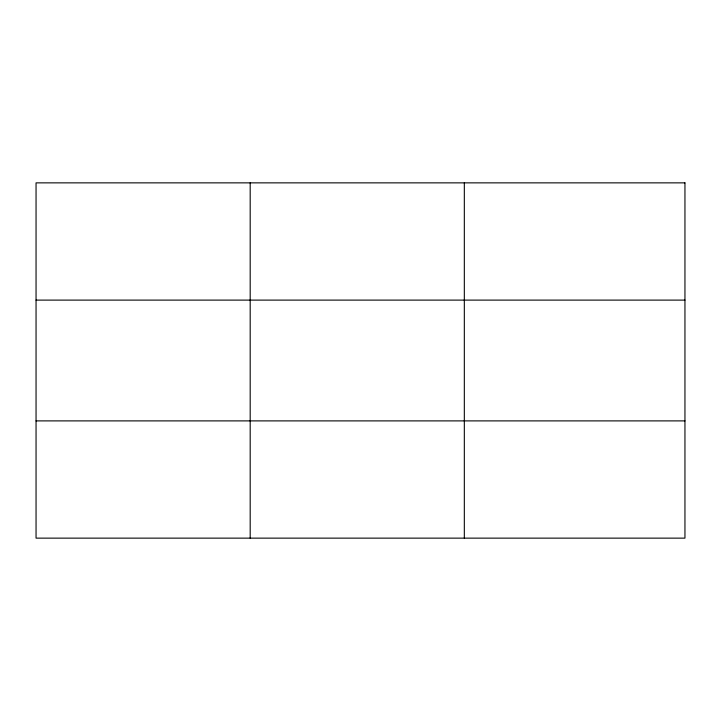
<?xml version="1.0" encoding="UTF-8"?>
<svg xmlns="http://www.w3.org/2000/svg" width="721" height="721" viewBox="0 0 721 721"><rect width="100%" height="100%" fill="white"/><g stroke="black" fill="none" stroke-linecap="round" stroke-linejoin="round"><path stroke-width="1.08" d="M250.187 182.864L250.187 538.136M464.324 182.864L464.324 538.136M36.05 300.107L684.95 300.107M36.05 420.893L684.95 420.893M684.95 182.864L684.95 538.136L36.05 538.136L36.05 182.864L684.95 182.864"/></g></svg>
